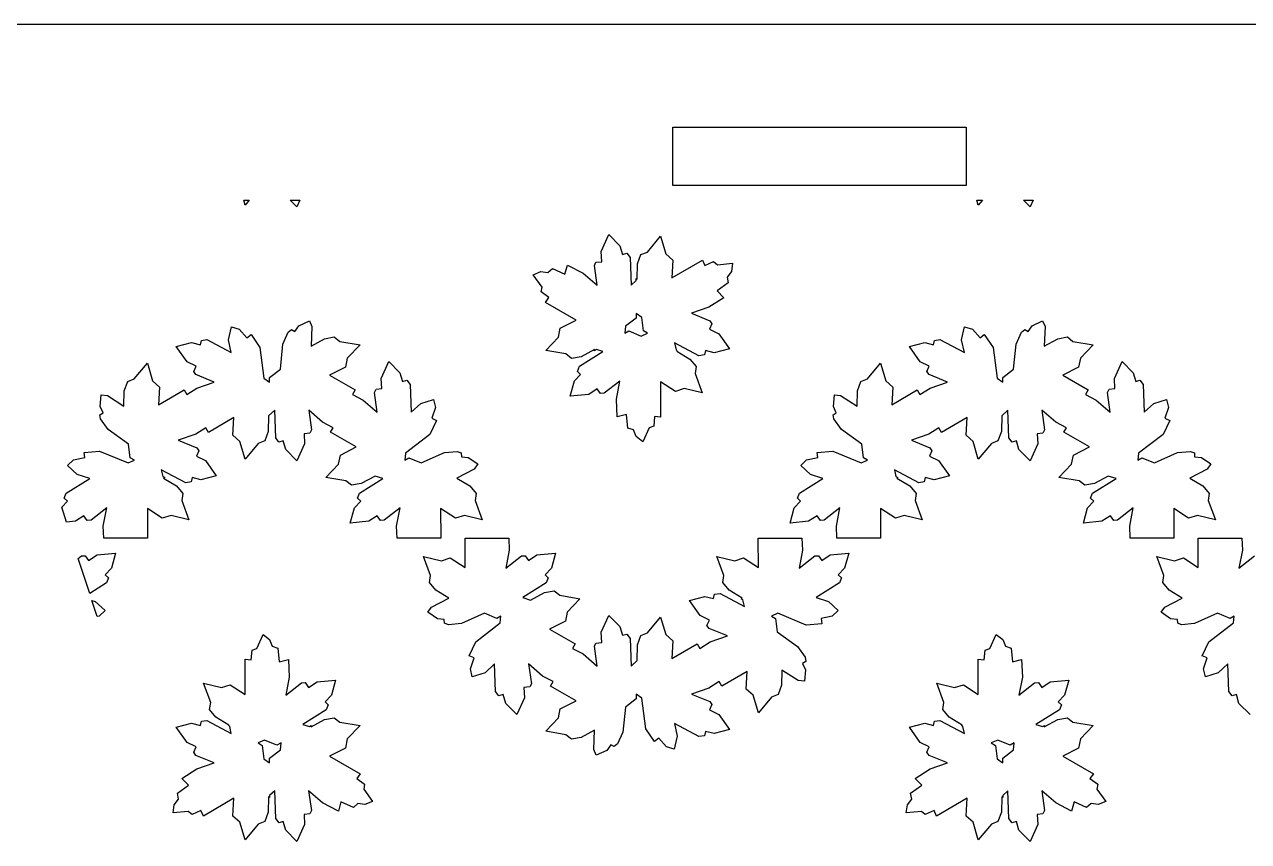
# Model space of a CAD drawing. Header units: metres. Extents: x 20 to 1108, y 20 to 485.
# Drawn here: x 509.7 to 593.2, y 428.9 to 484.7 of the extents above; entities that cross this region are included whole.
import ezdxf

# ---------------------------------------------------------------- set-up
doc = ezdxf.new("R2010")
doc.units = ezdxf.units.M

msp = doc.modelspace()

# ---------------------------------------------------------------- linework, layer by layer
for p, q in [((638.926, 484.652), (488.926, 484.652)), ((553.926, 473.652), (553.926, 477.652)), ((553.926, 477.652), (573.926, 477.652)), ((573.926, 477.652), (573.926, 473.652)), ((573.926, 473.652), (553.926, 473.652)), ((524.66, 472.652), (525.043, 472.652)), ((524.76, 472.314), (524.66, 472.652)), ((525.043, 472.652), (524.76, 472.314)), ((527.84, 472.652), (528.496, 472.652)), ((528.288, 472.197), (527.84, 472.652)), ((528.496, 472.652), (528.288, 472.197)), ((574.66, 472.652), (575.043, 472.652)), ((574.76, 472.314), (574.66, 472.652)), ((575.043, 472.652), (574.76, 472.314)), ((577.84, 472.652), (578.496, 472.652)), ((578.288, 472.197), (577.84, 472.652)), ((578.496, 472.652), (578.288, 472.197)), ((549.037, 469.156), (549.565, 470.312)), ((549.565, 470.312), (550.319, 469.544)), ((552.197, 469.123), (553.092, 470.195)), ((553.092, 470.195), (553.45, 468.992)), ((549.078, 468.463), (549.037, 469.156)), ((550.319, 469.544), (550.492, 468.949)), ((548.575, 468.2), (548.683, 468.424)), ((548.683, 468.424), (549.078, 468.463)), ((550.492, 468.949), (550.783, 469.035)), ((550.783, 469.035), (551.01, 468.743)), ((551.01, 468.743), (551.079, 466.856)), ((551.494, 467.271), (551.519, 468.312)), ((551.519, 468.312), (551.751, 468.946)), ((551.751, 468.946), (552.197, 469.123)), ((553.45, 468.992), (553.921, 468.57)), ((553.856, 467.362), (555.941, 468.573)), ((553.921, 468.57), (553.856, 467.362)), ((555.941, 468.573), (556.111, 468.197)), ((556.111, 468.197), (556.709, 468.471)), ((556.709, 468.471), (556.968, 468.251)), ((556.968, 468.251), (558.006, 468.356)), ((558.006, 468.356), (557.93, 467.797)), ((544.397, 467.577), (544.92, 467.791)), ((545.007, 466.729), (544.397, 467.577)), ((544.92, 467.791), (545.404, 467.725)), ((545.404, 467.725), (545.711, 467.994)), ((545.711, 467.994), (546.566, 467.605)), ((546.566, 467.605), (546.737, 468.235)), ((546.737, 468.235), (547.806, 467.679)), ((547.806, 467.679), (548.76, 466.854)), ((548.76, 466.854), (548.575, 468.2)), ((557.93, 467.797), (557.631, 467.41)), ((544.948, 466.399), (545.007, 466.729)), ((551.079, 466.856), (551.427, 467.174)), ((551.427, 467.174), (551.427, 467.31)), ((551.427, 467.31), (551.494, 467.271)), ((557.71, 467.01), (556.946, 466.465)), ((557.631, 467.41), (557.71, 467.01)), ((545.482, 466.015), (544.948, 466.399)), ((545.242, 465.681), (545.482, 466.015)), ((557.406, 466.001), (556.385, 465.35)), ((556.946, 466.465), (557.406, 466.001)), ((547.332, 464.479), (545.242, 465.681)), ((556.385, 465.35), (555.197, 464.941)), ((528.432, 464.091), (529.145, 464.428)), ((529.145, 464.428), (529.318, 464.038)), ((546.252, 463.931), (547.332, 464.479)), ((551.426, 464.62), (550.692, 464.059)), ((551.427, 464.939), (551.426, 464.62)), ((551.811, 464.662), (551.427, 464.939)), ((551.931, 463.747), (551.811, 464.662)), ((555.197, 464.941), (556.455, 464.429)), ((556.596, 464.221), (556.435, 463.86)), ((556.455, 464.429), (556.596, 464.221)), ((578.432, 464.091), (579.145, 464.428)), ((579.145, 464.428), (579.318, 464.038)), ((523.621, 463.125), (523.826, 464.012)), ((523.826, 464.012), (524.359, 463.852)), ((524.359, 463.852), (524.876, 463.264)), ((524.876, 463.264), (525.166, 463.487)), ((525.166, 463.487), (525.768, 462.611)), ((527.334, 462.838), (527.702, 463.649)), ((527.702, 463.649), (527.927, 463.832)), ((527.927, 463.832), (528.16, 463.71)), ((528.16, 463.71), (528.432, 464.091)), ((529.318, 464.038), (529.26, 462.71)), ((530.173, 463.208), (530.839, 463.325)), ((530.839, 463.325), (531.216, 463.025)), ((545.259, 462.401), (546.126, 463.313)), ((546.126, 463.313), (546.252, 463.931)), ((550.692, 464.059), (550.644, 463.588)), ((550.644, 463.588), (550.923, 463.746)), ((550.923, 463.746), (551.773, 463.393)), ((551.773, 463.393), (552.207, 463.588)), ((552.207, 463.588), (551.931, 463.747)), ((556.435, 463.86), (557.053, 463.551)), ((557.053, 463.551), (557.789, 462.515)), ((573.621, 463.125), (573.826, 464.012)), ((573.826, 464.012), (574.359, 463.852)), ((574.359, 463.852), (574.876, 463.264)), ((574.876, 463.264), (575.166, 463.487)), ((575.166, 463.487), (575.768, 462.611)), ((577.334, 462.838), (577.702, 463.649)), ((577.702, 463.649), (577.927, 463.832)), ((577.927, 463.832), (578.16, 463.71)), ((578.16, 463.71), (578.432, 464.091)), ((579.318, 464.038), (579.26, 462.71)), ((580.173, 463.208), (580.839, 463.325)), ((580.839, 463.325), (581.216, 463.025)), ((520.064, 462.674), (521.107, 462.944)), ((520.799, 461.638), (520.064, 462.674)), ((521.107, 462.944), (521.706, 462.797)), ((521.706, 462.797), (521.776, 463.092)), ((521.776, 463.092), (522.144, 463.146)), ((522.144, 463.146), (523.812, 462.259)), ((523.812, 462.259), (523.621, 463.125)), ((525.768, 462.611), (526.042, 460.527)), ((527.161, 461.131), (527.334, 462.838)), ((529.26, 462.71), (530.173, 463.208)), ((531.216, 463.025), (532.593, 462.789)), ((532.593, 462.789), (531.726, 461.876)), ((548.592, 462.478), (547.679, 461.982)), ((548.588, 462.384), (548.592, 462.478)), ((548.714, 462.468), (548.588, 462.384)), ((549.161, 462.327), (548.714, 462.468)), ((555.711, 462.043), (554.041, 462.931)), ((554.041, 462.931), (554.145, 462.455)), ((554.145, 462.455), (554.221, 462.378)), ((557.789, 462.515), (556.747, 462.244)), ((570.064, 462.674), (571.107, 462.944)), ((570.799, 461.638), (570.064, 462.674)), ((571.107, 462.944), (571.706, 462.797)), ((571.706, 462.797), (571.776, 463.092)), ((571.776, 463.092), (572.144, 463.146)), ((572.144, 463.146), (573.812, 462.259)), ((573.812, 462.259), (573.621, 463.125)), ((575.768, 462.611), (576.042, 460.527)), ((577.161, 461.131), (577.334, 462.838)), ((579.26, 462.71), (580.173, 463.208)), ((581.216, 463.025), (582.593, 462.789)), ((582.593, 462.789), (581.726, 461.876)), ((521.417, 461.33), (520.799, 461.638)), ((531.726, 461.876), (531.598, 461.259)), ((534.036, 460.495), (534.565, 461.649)), ((534.565, 461.649), (535.319, 460.883)), ((546.636, 462.165), (545.259, 462.401)), ((547.012, 461.864), (546.636, 462.165)), ((547.679, 461.982), (547.012, 461.864)), ((547.558, 461.326), (549.161, 462.327)), ((554.221, 462.378), (554.194, 462.363)), ((554.194, 462.363), (555.081, 461.822)), ((555.081, 461.822), (555.513, 461.304)), ((556.077, 462.098), (555.711, 462.043)), ((556.147, 462.393), (556.077, 462.098)), ((556.747, 462.244), (556.147, 462.393)), ((571.417, 461.33), (570.799, 461.638)), ((581.726, 461.876), (581.598, 461.259)), ((584.036, 460.495), (584.565, 461.649)), ((584.565, 461.649), (585.319, 460.883)), ((517.196, 460.463), (518.091, 461.535)), ((518.091, 461.535), (518.45, 460.334)), ((521.256, 460.969), (521.417, 461.33)), ((521.398, 460.76), (521.256, 460.969)), ((526.426, 460.569), (527.161, 461.131)), ((531.598, 461.259), (530.519, 460.711)), ((535.319, 460.883), (535.492, 460.289)), ((547.42, 460.98), (547.558, 461.326)), ((547.641, 460.774), (547.42, 460.98)), ((555.513, 461.304), (555.444, 460.823)), ((555.444, 460.823), (555.927, 459.515)), ((567.196, 460.463), (568.091, 461.535)), ((568.091, 461.535), (568.45, 460.334)), ((571.255, 460.969), (571.417, 461.33)), ((571.398, 460.76), (571.255, 460.969)), ((576.426, 460.569), (577.161, 461.131)), ((581.598, 461.259), (580.519, 460.711)), ((585.319, 460.883), (585.492, 460.289)), ((516.519, 459.652), (516.75, 460.286)), ((516.75, 460.286), (517.196, 460.463)), ((518.45, 460.334), (518.92, 459.911)), ((522.654, 460.25), (521.398, 460.76)), ((521.467, 459.839), (522.654, 460.25)), ((526.042, 460.527), (526.426, 460.25)), ((526.426, 460.25), (526.426, 460.569)), ((530.519, 460.711), (532.262, 459.71)), ((534.077, 459.804), (534.036, 460.495)), ((535.492, 460.289), (535.783, 460.375)), ((535.783, 460.375), (536.011, 460.083)), ((536.011, 460.083), (536.079, 458.196)), ((546.925, 459.289), (547.21, 460.324)), ((547.21, 460.324), (547.641, 460.774)), ((550.322, 460.32), (549.251, 459.486)), ((550.084, 459.085), (550.322, 460.32)), ((554.103, 459.612), (553.091, 460.272)), ((553.091, 460.272), (553.097, 457.86)), ((566.519, 459.652), (566.75, 460.286)), ((566.75, 460.286), (567.196, 460.463)), ((568.45, 460.334), (568.92, 459.911)), ((572.654, 460.25), (571.398, 460.76)), ((571.467, 459.839), (572.654, 460.25)), ((576.042, 460.527), (576.426, 460.25)), ((576.426, 460.25), (576.426, 460.569)), ((580.519, 460.711), (582.262, 459.71)), ((584.077, 459.804), (584.036, 460.495)), ((585.492, 460.289), (585.783, 460.375)), ((585.783, 460.375), (586.011, 460.083)), ((586.011, 460.083), (586.079, 458.196)), ((514.884, 458.584), (514.95, 459.37)), ((514.95, 459.37), (515.369, 459.326)), ((515.369, 459.326), (516.493, 458.611)), ((516.493, 458.611), (516.519, 459.652)), ((518.92, 459.911), (518.854, 458.702)), ((518.854, 458.702), (520.593, 459.711)), ((520.593, 459.711), (520.774, 459.398)), ((520.774, 459.398), (521.467, 459.839)), ((532.262, 459.71), (532.081, 459.396)), ((532.081, 459.396), (532.807, 459.019)), ((533.575, 459.54), (533.685, 459.765)), ((533.759, 458.194), (533.575, 459.54)), ((533.685, 459.765), (534.077, 459.804)), ((548.189, 459.409), (546.925, 459.289)), ((548.767, 459.79), (548.189, 459.409)), ((548.998, 459.469), (548.767, 459.79)), ((549.251, 459.486), (548.998, 459.469)), ((554.709, 459.808), (554.103, 459.612)), ((555.927, 459.515), (554.709, 459.808)), ((564.884, 458.584), (564.95, 459.37)), ((564.95, 459.37), (565.369, 459.326)), ((565.369, 459.326), (566.493, 458.611)), ((566.493, 458.611), (566.519, 459.652)), ((568.92, 459.911), (568.854, 458.702)), ((568.854, 458.702), (570.593, 459.711)), ((570.593, 459.711), (570.774, 459.398)), ((570.774, 459.398), (571.467, 459.839)), ((582.262, 459.71), (582.081, 459.396)), ((582.081, 459.396), (582.807, 459.019)), ((583.575, 459.54), (583.685, 459.765)), ((583.759, 458.194), (583.575, 459.54)), ((583.685, 459.765), (584.077, 459.804)), ((515.077, 458.158), (514.884, 458.584)), ((526.774, 458.333), (526.362, 457.955)), ((526.842, 456.445), (526.774, 458.333)), ((530.044, 457.513), (529.094, 458.336)), ((529.094, 458.336), (529.279, 456.99)), ((532.807, 459.019), (533.759, 458.194)), ((536.079, 458.196), (536.735, 458.796)), ((536.735, 458.796), (537.602, 459.062)), ((537.732, 458.52), (537.481, 457.777)), ((537.602, 459.062), (537.732, 458.52)), ((550.137, 457.879), (550.084, 459.085)), ((565.077, 458.158), (564.884, 458.584)), ((576.774, 458.333), (576.362, 457.955)), ((576.842, 456.445), (576.774, 458.333)), ((580.044, 457.513), (579.094, 458.336)), ((579.094, 458.336), (579.279, 456.99)), ((582.807, 459.019), (583.759, 458.194)), ((586.079, 458.196), (586.735, 458.796)), ((586.735, 458.796), (587.602, 459.062)), ((587.732, 458.52), (587.481, 457.777)), ((587.602, 459.062), (587.732, 458.52)), ((514.855, 458.017), (515.077, 458.158)), ((514.899, 457.736), (514.855, 458.017)), ((515.42, 457.005), (514.899, 457.736)), ((523.997, 457.827), (522.258, 456.819)), ((523.931, 456.617), (523.997, 457.827)), ((526.362, 457.955), (526.335, 456.878)), ((530.771, 457.133), (530.044, 457.513)), ((537.821, 457.637), (537.365, 456.68)), ((537.481, 457.777), (537.821, 457.637)), ((550.769, 458.045), (550.137, 457.879)), ((550.856, 457.11), (550.769, 458.045)), ((552.687, 457.903), (552.621, 457.247)), ((553.097, 457.86), (552.687, 457.903)), ((564.855, 458.017), (565.077, 458.158)), ((564.899, 457.736), (564.855, 458.017)), ((565.42, 457.005), (564.899, 457.736)), ((573.997, 457.827), (572.258, 456.819)), ((573.931, 456.617), (573.997, 457.827)), ((576.362, 457.955), (576.335, 456.878)), ((580.771, 457.133), (580.044, 457.513)), ((587.821, 457.637), (587.365, 456.68)), ((587.481, 457.777), (587.821, 457.637)), ((516.809, 456.002), (515.42, 457.005)), ((521.387, 456.69), (520.196, 456.28)), ((522.078, 457.133), (521.387, 456.69)), ((522.258, 456.819), (522.078, 457.133)), ((524.402, 456.194), (523.931, 456.617)), ((526.335, 456.878), (526.102, 456.243)), ((529.169, 456.765), (528.775, 456.726)), ((528.775, 456.726), (528.817, 456.034)), ((529.279, 456.99), (529.169, 456.765)), ((530.591, 456.82), (530.771, 457.133)), ((532.334, 455.819), (530.591, 456.82)), ((537.365, 456.68), (535.692, 455.397)), ((551.245, 456.979), (550.856, 457.11)), ((551.429, 456.527), (551.245, 456.979)), ((552.303, 457.134), (551.875, 456.181)), ((552.621, 457.247), (552.303, 457.134)), ((566.809, 456.002), (565.42, 457.005)), ((571.387, 456.69), (570.196, 456.28)), ((572.078, 457.133), (571.387, 456.69)), ((572.258, 456.819), (572.078, 457.133)), ((574.402, 456.194), (573.931, 456.617)), ((576.335, 456.878), (576.102, 456.243)), ((579.169, 456.765), (578.775, 456.726)), ((578.775, 456.726), (578.817, 456.034)), ((579.279, 456.99), (579.169, 456.765)), ((580.591, 456.82), (580.771, 457.133)), ((582.334, 455.819), (580.591, 456.82)), ((587.365, 456.68), (585.692, 455.397)), ((516.93, 455.087), (516.809, 456.002)), ((520.196, 456.28), (521.455, 455.769)), ((524.76, 454.993), (524.402, 456.194)), ((525.656, 456.067), (524.76, 454.993)), ((526.102, 456.243), (525.656, 456.067)), ((527.069, 456.153), (526.842, 456.445)), ((527.361, 456.239), (527.069, 456.153)), ((527.534, 455.646), (527.361, 456.239)), ((528.817, 456.034), (528.288, 454.88)), ((531.254, 455.271), (532.334, 455.819)), ((551.875, 456.181), (551.429, 456.527)), ((566.93, 455.087), (566.809, 456.002)), ((570.196, 456.28), (571.455, 455.769)), ((574.76, 454.993), (574.402, 456.194)), ((575.656, 456.067), (574.76, 454.993)), ((576.102, 456.243), (575.656, 456.067)), ((577.069, 456.153), (576.842, 456.445)), ((577.361, 456.239), (577.069, 456.153)), ((577.534, 455.646), (577.361, 456.239)), ((578.817, 456.034), (578.288, 454.88)), ((581.254, 455.271), (582.334, 455.819)), ((513.054, 454.936), (513.821, 455.091)), ((513.773, 455.454), (514.835, 455.537)), ((513.821, 455.091), (513.773, 455.454)), ((514.835, 455.537), (516.772, 454.734)), ((517.206, 454.927), (516.93, 455.087)), ((521.596, 455.561), (521.434, 455.199)), ((521.434, 455.199), (522.052, 454.892)), ((521.455, 455.769), (521.596, 455.561)), ((528.288, 454.88), (527.534, 455.646)), ((531.126, 454.653), (531.254, 455.271)), ((535.692, 455.397), (535.645, 454.925)), ((535.645, 454.925), (535.922, 455.086)), ((535.922, 455.086), (536.773, 454.734)), ((536.773, 454.734), (538.348, 455.436)), ((538.348, 455.436), (539.226, 455.52)), ((539.226, 455.52), (539.497, 455.417)), ((539.497, 455.417), (539.509, 455.155)), ((539.509, 455.155), (539.977, 455.11)), ((539.977, 455.11), (540.624, 454.659)), ((563.054, 454.936), (563.821, 455.091)), ((563.773, 455.454), (564.834, 455.537)), ((563.821, 455.091), (563.773, 455.454)), ((564.834, 455.537), (566.772, 454.734)), ((567.206, 454.927), (566.93, 455.087)), ((571.596, 455.561), (571.434, 455.199)), ((571.434, 455.199), (572.052, 454.892)), ((571.455, 455.769), (571.596, 455.561)), ((578.288, 454.88), (577.534, 455.646)), ((581.126, 454.653), (581.254, 455.271)), ((585.692, 455.397), (585.645, 454.925)), ((585.645, 454.925), (585.922, 455.086)), ((585.922, 455.086), (586.773, 454.734)), ((586.773, 454.734), (588.348, 455.436)), ((588.348, 455.436), (589.226, 455.52)), ((589.226, 455.52), (589.497, 455.417)), ((589.497, 455.417), (589.509, 455.155)), ((589.509, 455.155), (589.977, 455.11)), ((589.977, 455.11), (590.624, 454.659)), ((512.648, 454.555), (513.054, 454.936)), ((513.312, 453.935), (512.648, 454.555)), ((516.772, 454.734), (517.206, 454.927)), ((520.709, 453.383), (519.041, 454.271)), ((519.041, 454.271), (519.141, 453.813)), ((522.052, 454.892), (522.788, 453.855)), ((530.259, 453.741), (531.126, 454.653)), ((540.373, 454.317), (539.193, 453.702)), ((540.624, 454.659), (540.373, 454.317)), ((562.648, 454.555), (563.054, 454.936)), ((563.312, 453.935), (562.648, 454.555)), ((566.772, 454.734), (567.206, 454.927)), ((570.709, 453.383), (569.041, 454.271)), ((569.041, 454.271), (569.141, 453.813)), ((572.052, 454.892), (572.788, 453.855)), ((580.259, 453.741), (581.126, 454.653)), ((590.373, 454.317), (589.193, 453.702)), ((590.624, 454.659), (590.373, 454.317)), ((512.558, 452.666), (514.16, 453.666)), ((514.16, 453.666), (513.312, 453.935)), ((519.141, 453.813), (519.273, 453.746)), ((519.273, 453.746), (519.192, 453.703)), ((519.192, 453.703), (520.081, 453.162)), ((521.076, 453.437), (520.709, 453.383)), ((521.146, 453.733), (521.076, 453.437)), ((521.745, 453.584), (521.146, 453.733)), ((522.788, 453.855), (521.745, 453.584)), ((531.637, 453.505), (530.259, 453.741)), ((532.014, 453.204), (531.637, 453.505)), ((532.68, 453.321), (532.014, 453.204)), ((532.558, 452.666), (534.161, 453.666)), ((533.624, 453.836), (532.68, 453.321)), ((534.161, 453.666), (533.624, 453.836)), ((539.193, 453.702), (540.081, 453.162)), ((562.558, 452.666), (564.16, 453.666)), ((564.16, 453.666), (563.312, 453.935)), ((569.141, 453.813), (569.273, 453.746)), ((569.273, 453.746), (569.192, 453.703)), ((569.192, 453.703), (570.081, 453.162)), ((571.076, 453.437), (570.709, 453.383)), ((571.146, 453.733), (571.076, 453.437)), ((571.745, 453.584), (571.146, 453.733)), ((572.788, 453.855), (571.745, 453.584)), ((581.637, 453.505), (580.259, 453.741)), ((582.014, 453.204), (581.637, 453.505)), ((582.68, 453.321), (582.014, 453.204)), ((582.558, 452.666), (584.161, 453.666)), ((583.624, 453.836), (582.68, 453.321)), ((584.161, 453.666), (583.624, 453.836)), ((589.193, 453.702), (590.081, 453.162)), ((512.421, 452.319), (512.558, 452.666)), ((520.081, 453.162), (520.513, 452.644)), ((520.513, 452.644), (520.443, 452.163)), ((532.42, 452.319), (532.558, 452.666)), ((540.081, 453.162), (540.513, 452.644)), ((540.513, 452.644), (540.444, 452.163)), ((562.421, 452.319), (562.558, 452.666)), ((570.081, 453.162), (570.513, 452.644)), ((570.513, 452.644), (570.443, 452.163)), ((582.42, 452.319), (582.558, 452.666)), ((590.081, 453.162), (590.513, 452.644)), ((590.513, 452.644), (590.444, 452.163)), ((512.25, 451.704), (512.641, 452.113)), ((512.579, 450.691), (512.25, 451.704)), ((512.641, 452.113), (512.421, 452.319)), ((515.321, 451.66), (514.25, 450.826)), ((515.083, 450.425), (515.321, 451.66)), ((519.104, 450.952), (518.09, 451.611)), ((518.09, 451.611), (518.095, 449.603)), ((520.443, 452.163), (520.927, 450.855)), ((531.924, 450.629), (532.21, 451.664)), ((532.21, 451.664), (532.641, 452.113)), ((532.641, 452.113), (532.42, 452.319)), ((535.322, 451.66), (534.251, 450.826)), ((535.084, 450.425), (535.322, 451.66)), ((539.104, 450.952), (538.091, 451.611)), ((538.091, 451.611), (538.096, 449.603)), ((540.444, 452.163), (540.927, 450.855)), ((561.925, 450.629), (562.21, 451.664)), ((562.21, 451.664), (562.641, 452.113)), ((562.641, 452.113), (562.421, 452.319)), ((565.321, 451.66), (564.25, 450.826)), ((565.083, 450.425), (565.321, 451.66)), ((569.104, 450.952), (568.09, 451.611)), ((568.09, 451.611), (568.095, 449.603)), ((570.443, 452.163), (570.927, 450.855)), ((581.924, 450.629), (582.21, 451.664)), ((582.21, 451.664), (582.641, 452.113)), ((582.641, 452.113), (582.42, 452.319)), ((585.322, 451.66), (584.251, 450.826)), ((585.084, 450.425), (585.322, 451.66)), ((589.104, 450.952), (588.091, 451.611)), ((588.091, 451.611), (588.096, 449.603)), ((590.444, 452.163), (590.927, 450.855)), ((513.767, 451.13), (513.189, 450.748)), ((513.998, 450.808), (513.767, 451.13)), ((514.25, 450.826), (513.998, 450.808)), ((519.709, 451.148), (519.104, 450.952)), ((520.927, 450.855), (519.709, 451.148)), ((533.767, 451.13), (533.19, 450.748)), ((533.999, 450.808), (533.767, 451.13)), ((534.251, 450.826), (533.999, 450.808)), ((539.709, 451.148), (539.104, 450.952)), ((540.927, 450.855), (539.709, 451.148)), ((563.768, 451.13), (563.189, 450.748)), ((563.998, 450.808), (563.768, 451.13)), ((564.25, 450.826), (563.998, 450.808)), ((569.709, 451.148), (569.104, 450.952)), ((570.927, 450.855), (569.709, 451.148)), ((583.767, 451.13), (583.19, 450.748)), ((583.999, 450.808), (583.767, 451.13)), ((584.251, 450.826), (583.999, 450.808)), ((589.709, 451.148), (589.104, 450.952)), ((590.927, 450.855), (589.709, 451.148)), ((513.189, 450.748), (512.579, 450.691)), ((515.12, 449.603), (515.083, 450.425)), ((533.19, 450.748), (531.924, 450.629)), ((535.12, 449.603), (535.084, 450.425)), ((563.189, 450.748), (561.925, 450.629)), ((565.12, 449.603), (565.083, 450.425)), ((583.19, 450.748), (581.924, 450.629)), ((585.12, 449.603), (585.084, 450.425)), ((518.095, 449.603), (515.12, 449.603)), ((538.096, 449.603), (535.12, 449.603)), ((539.761, 447.597), (539.756, 449.605)), ((539.756, 449.605), (542.733, 449.605)), ((542.733, 449.605), (542.769, 448.783)), ((559.762, 447.597), (559.757, 449.605)), ((559.757, 449.605), (562.733, 449.605)), ((562.733, 449.605), (562.77, 448.783)), ((568.095, 449.603), (565.12, 449.603)), ((588.096, 449.603), (585.12, 449.603)), ((589.761, 447.597), (589.756, 449.605)), ((589.756, 449.605), (592.733, 449.605)), ((592.733, 449.605), (592.769, 448.783)), ((513.384, 448.211), (513.603, 448.382)), ((513.603, 448.382), (513.855, 448.4)), ((513.855, 448.4), (514.085, 448.078)), ((514.085, 448.078), (514.664, 448.459)), ((514.664, 448.459), (515.927, 448.578)), ((515.927, 448.578), (515.642, 447.544)), ((537.409, 447.044), (536.925, 448.353)), ((536.925, 448.353), (538.143, 448.061)), ((542.769, 448.783), (542.531, 447.547)), ((542.531, 447.547), (543.602, 448.382)), ((543.602, 448.382), (543.854, 448.4)), ((543.854, 448.4), (544.085, 448.077)), ((544.085, 448.077), (544.663, 448.459)), ((544.663, 448.459), (545.928, 448.578)), ((545.928, 448.578), (545.642, 447.544)), ((557.41, 447.044), (556.925, 448.353)), ((556.925, 448.353), (558.144, 448.061)), ((562.77, 448.783), (562.532, 447.548)), ((562.532, 447.548), (563.603, 448.382)), ((563.603, 448.382), (563.855, 448.4)), ((563.855, 448.4), (564.084, 448.078)), ((564.084, 448.078), (564.664, 448.459)), ((564.664, 448.459), (565.927, 448.578)), ((565.927, 448.578), (565.642, 447.544)), ((587.409, 447.044), (586.925, 448.353)), ((586.925, 448.353), (588.143, 448.061)), ((592.769, 448.783), (592.531, 447.547)), ((592.531, 447.547), (593.602, 448.382)), ((514.158, 445.831), (513.384, 448.211)), ((515.642, 447.544), (515.211, 447.095)), ((538.143, 448.061), (538.749, 448.256)), ((538.749, 448.256), (539.761, 447.597)), ((545.642, 447.544), (545.211, 447.095)), ((558.144, 448.061), (558.749, 448.256)), ((558.749, 448.256), (559.762, 447.597)), ((565.642, 447.544), (565.211, 447.095)), ((588.143, 448.061), (588.749, 448.256)), ((588.749, 448.256), (589.761, 447.597)), ((515.211, 447.095), (515.431, 446.888)), ((515.431, 446.888), (515.294, 446.541)), ((537.339, 446.565), (537.409, 447.044)), ((545.211, 447.095), (545.432, 446.888)), ((545.432, 446.888), (545.294, 446.541)), ((557.339, 446.565), (557.41, 447.044)), ((565.211, 447.095), (565.431, 446.888)), ((565.431, 446.888), (565.294, 446.541)), ((587.339, 446.565), (587.409, 447.044)), ((515.294, 446.541), (514.158, 445.831)), ((537.772, 446.045), (537.339, 446.565)), ((538.66, 445.505), (537.772, 446.045)), ((545.294, 446.541), (543.692, 445.542)), ((544.229, 445.372), (545.172, 445.886)), ((545.172, 445.886), (545.838, 446.003)), ((545.838, 446.003), (546.215, 445.703)), ((556.707, 445.476), (556.777, 445.771)), ((556.777, 445.771), (557.144, 445.824)), ((557.144, 445.824), (558.812, 444.937)), ((557.772, 446.045), (557.339, 446.565)), ((558.661, 445.505), (557.772, 446.045)), ((565.294, 446.541), (563.693, 445.541)), ((587.772, 446.045), (587.339, 446.565)), ((588.66, 445.505), (587.772, 446.045)), ((514.316, 445.344), (514.541, 445.273)), ((514.672, 444.246), (514.316, 445.344)), ((514.541, 445.273), (515.205, 444.652)), ((537.48, 444.891), (538.66, 445.505)), ((543.692, 445.542), (544.229, 445.372)), ((546.215, 445.703), (547.593, 445.466)), ((547.593, 445.466), (546.727, 444.554)), ((555.065, 445.353), (556.108, 445.623)), ((555.8, 444.316), (555.065, 445.353)), ((556.108, 445.623), (556.707, 445.476)), ((558.58, 445.462), (558.661, 445.505)), ((558.711, 445.396), (558.58, 445.462)), ((558.812, 444.937), (558.711, 445.396)), ((563.693, 445.541), (564.541, 445.273)), ((564.541, 445.273), (565.205, 444.652)), ((587.48, 444.891), (588.66, 445.505)), ((514.798, 444.272), (514.672, 444.246)), ((515.205, 444.652), (514.798, 444.272)), ((537.229, 444.548), (537.48, 444.891)), ((537.876, 444.098), (537.229, 444.548)), ((538.343, 444.052), (537.876, 444.098)), ((541.08, 444.475), (539.504, 443.772)), ((541.93, 444.121), (541.08, 444.475)), ((542.208, 444.282), (541.93, 444.121)), ((542.161, 443.811), (542.208, 444.282)), ((546.727, 444.554), (546.598, 443.937)), ((549.036, 443.174), (549.565, 444.327)), ((549.565, 444.327), (550.319, 443.562)), ((552.197, 443.141), (553.092, 444.214)), ((553.092, 444.214), (553.451, 443.013)), ((556.418, 444.008), (555.8, 444.316)), ((561.081, 444.475), (560.647, 444.28)), ((560.647, 444.28), (560.922, 444.12)), ((560.922, 444.12), (561.043, 443.206)), ((563.018, 443.67), (561.081, 444.475)), ((564.798, 444.272), (564.032, 444.116)), ((564.032, 444.116), (564.08, 443.754)), ((565.205, 444.652), (564.798, 444.272)), ((587.229, 444.548), (587.48, 444.891)), ((587.876, 444.098), (587.229, 444.548)), ((588.343, 444.052), (587.876, 444.098)), ((591.08, 444.475), (589.504, 443.772)), ((591.93, 444.121), (591.08, 444.475)), ((592.208, 444.282), (591.93, 444.121)), ((592.161, 443.811), (592.208, 444.282)), ((538.356, 443.79), (538.343, 444.052)), ((538.626, 443.688), (538.356, 443.79)), ((539.504, 443.772), (538.626, 443.688)), ((540.488, 442.527), (542.161, 443.811)), ((546.598, 443.937), (545.519, 443.388)), ((545.519, 443.388), (547.261, 442.387)), ((550.319, 443.562), (550.492, 442.968)), ((556.256, 443.647), (556.418, 444.008)), ((556.398, 443.439), (556.256, 443.647)), ((557.657, 442.927), (556.398, 443.439)), ((564.08, 443.754), (563.018, 443.67)), ((588.356, 443.79), (588.343, 444.052)), ((588.626, 443.688), (588.356, 443.79)), ((589.504, 443.772), (588.626, 443.688)), ((590.488, 442.527), (592.161, 443.811)), ((525.549, 442.073), (525.978, 443.027)), ((525.978, 443.027), (526.423, 442.681)), ((526.423, 442.681), (526.608, 442.23)), ((540.032, 441.57), (540.488, 442.527)), ((548.574, 442.217), (548.683, 442.443)), ((548.683, 442.443), (549.078, 442.482)), ((549.078, 442.482), (549.036, 443.174)), ((550.492, 442.968), (550.784, 443.054)), ((550.784, 443.054), (551.01, 442.762)), ((551.01, 442.762), (551.079, 440.874)), ((551.517, 442.33), (551.751, 442.965)), ((551.751, 442.965), (552.197, 443.141)), ((553.451, 443.013), (553.921, 442.59)), ((553.921, 442.59), (553.856, 441.38)), ((555.775, 442.075), (556.465, 442.518)), ((556.465, 442.518), (557.657, 442.927)), ((561.043, 443.206), (562.432, 442.202)), ((575.549, 442.073), (575.978, 443.027)), ((575.978, 443.027), (576.423, 442.681)), ((576.423, 442.681), (576.608, 442.23)), ((590.032, 441.57), (590.488, 442.527)), ((525.166, 441.305), (525.232, 441.961)), ((525.232, 441.961), (525.549, 442.073)), ((526.608, 442.23), (526.997, 442.098)), ((526.997, 442.098), (527.084, 441.162)), ((547.261, 442.387), (547.082, 442.074)), ((547.082, 442.074), (547.808, 441.694)), ((547.808, 441.694), (548.758, 440.871)), ((548.758, 440.871), (548.574, 442.217)), ((551.491, 441.252), (551.517, 442.33)), ((553.856, 441.38), (555.594, 442.389)), ((555.594, 442.389), (555.775, 442.075)), ((562.432, 442.202), (562.954, 441.472)), ((575.166, 441.305), (575.232, 441.961)), ((575.232, 441.961), (575.549, 442.073)), ((576.608, 442.23), (576.997, 442.098)), ((576.997, 442.098), (577.084, 441.162)), ((524.761, 438.937), (524.755, 441.348)), ((524.755, 441.348), (525.166, 441.305)), ((527.084, 441.162), (527.715, 441.329)), ((527.715, 441.329), (527.769, 440.123)), ((540.372, 441.431), (540.032, 441.57)), ((540.121, 440.689), (540.372, 441.431)), ((541.774, 441.012), (541.118, 440.411)), ((541.841, 439.125), (541.774, 441.012)), ((545.045, 440.19), (544.093, 441.014)), ((544.093, 441.014), (544.278, 439.667)), ((551.079, 440.874), (551.491, 441.252)), ((562.998, 441.191), (562.776, 441.049)), ((562.776, 441.049), (562.968, 440.623)), ((562.954, 441.472), (562.998, 441.191)), ((574.761, 438.937), (574.755, 441.348)), ((574.755, 441.348), (575.166, 441.305)), ((577.084, 441.162), (577.715, 441.329)), ((577.715, 441.329), (577.769, 440.123)), ((590.372, 441.431), (590.032, 441.57)), ((590.121, 440.689), (590.372, 441.431)), ((591.774, 441.012), (591.118, 440.411)), ((591.841, 439.125), (591.774, 441.012)), ((527.769, 440.123), (527.531, 438.888)), ((529.664, 439.799), (530.927, 439.918)), ((530.927, 439.918), (530.642, 438.884)), ((540.251, 440.146), (540.121, 440.689)), ((541.118, 440.411), (540.251, 440.146)), ((545.772, 439.813), (545.045, 440.19)), ((558.999, 440.505), (557.259, 439.496)), ((558.932, 439.296), (558.999, 440.505)), ((561.36, 440.596), (561.334, 439.556)), ((562.484, 439.882), (561.36, 440.596)), ((562.968, 440.623), (562.903, 439.837)), ((577.769, 440.123), (577.531, 438.888)), ((579.664, 439.799), (580.927, 439.918)), ((580.927, 439.918), (580.642, 438.884)), ((590.251, 440.146), (590.121, 440.689)), ((591.118, 440.411), (590.251, 440.146)), ((522.409, 438.384), (521.925, 439.694)), ((521.925, 439.694), (523.144, 439.4)), ((523.144, 439.4), (523.75, 439.596)), ((523.75, 439.596), (524.761, 438.937)), ((527.531, 438.888), (528.602, 439.722)), ((528.602, 439.722), (528.855, 439.739)), ((528.855, 439.739), (529.085, 439.417)), ((529.085, 439.417), (529.664, 439.799)), ((542.07, 438.832), (541.841, 439.125)), ((544.167, 439.443), (543.776, 439.404)), ((543.776, 439.404), (543.817, 438.712)), ((544.278, 439.667), (544.167, 439.443)), ((545.59, 439.498), (545.772, 439.813)), ((547.334, 438.497), (545.59, 439.498)), ((556.385, 439.368), (555.199, 438.958)), ((557.079, 439.81), (556.385, 439.368)), ((557.259, 439.496), (557.079, 439.81)), ((559.403, 438.874), (558.932, 439.296)), ((561.334, 439.556), (561.103, 438.921)), ((562.903, 439.837), (562.484, 439.882)), ((572.409, 438.384), (571.925, 439.694)), ((571.925, 439.694), (573.144, 439.4)), ((573.144, 439.4), (573.75, 439.596)), ((573.75, 439.596), (574.761, 438.937)), ((577.531, 438.888), (578.602, 439.722)), ((578.602, 439.722), (578.855, 439.739)), ((578.855, 439.739), (579.085, 439.417)), ((579.085, 439.417), (579.664, 439.799)), ((592.07, 438.832), (591.841, 439.125)), ((522.339, 437.904), (522.409, 438.384)), ((530.642, 438.884), (530.211, 438.435)), ((530.211, 438.435), (530.432, 438.228)), ((542.361, 438.919), (542.07, 438.832)), ((542.534, 438.324), (542.361, 438.919)), ((543.288, 437.56), (542.534, 438.324)), ((543.817, 438.712), (543.288, 437.56)), ((546.254, 437.949), (547.334, 438.497)), ((551.426, 438.638), (550.692, 438.076)), ((551.811, 438.68), (551.426, 438.958)), ((551.426, 438.958), (551.426, 438.638)), ((552.084, 436.597), (551.811, 438.68)), ((555.199, 438.958), (556.455, 438.447)), ((556.455, 438.447), (556.597, 438.239)), ((559.761, 437.672), (559.403, 438.874)), ((560.657, 438.745), (559.761, 437.672)), ((561.103, 438.921), (560.657, 438.745)), ((572.339, 437.904), (572.409, 438.384)), ((580.642, 438.884), (580.211, 438.435)), ((580.211, 438.435), (580.432, 438.228)), ((592.361, 438.919), (592.07, 438.832)), ((592.534, 438.324), (592.361, 438.919)), ((593.288, 437.56), (592.534, 438.324)), ((522.772, 437.385), (522.339, 437.904)), ((530.294, 437.881), (528.692, 436.88)), ((530.432, 438.228), (530.294, 437.881)), ((546.126, 437.332), (546.254, 437.949)), ((550.692, 438.076), (550.519, 436.369)), ((556.597, 438.239), (556.435, 437.877)), ((556.435, 437.877), (557.053, 437.57)), ((557.053, 437.57), (557.789, 436.534)), ((572.772, 437.385), (572.339, 437.904)), ((580.294, 437.881), (578.692, 436.88)), ((580.432, 438.228), (580.294, 437.881)), ((520.064, 436.693), (521.106, 436.963)), ((520.799, 435.656), (520.064, 436.693)), ((521.106, 436.963), (521.706, 436.815)), ((521.706, 436.815), (521.776, 437.11)), ((521.776, 437.11), (522.141, 437.164)), ((522.141, 437.164), (523.812, 436.277)), ((523.659, 436.845), (522.772, 437.385)), ((523.631, 436.83), (523.659, 436.845)), ((523.708, 436.753), (523.631, 436.83)), ((523.812, 436.277), (523.708, 436.753)), ((528.692, 436.88), (529.138, 436.739)), ((529.138, 436.739), (529.264, 436.823)), ((529.26, 436.73), (530.173, 437.226)), ((529.264, 436.823), (529.26, 436.73)), ((530.173, 437.226), (530.84, 437.343)), ((530.84, 437.343), (531.216, 437.042)), ((531.216, 437.042), (532.593, 436.807)), ((532.593, 436.807), (531.726, 435.895)), ((545.259, 436.419), (546.126, 437.332)), ((552.687, 435.72), (552.084, 436.597)), ((555.709, 436.063), (554.041, 436.949)), ((554.041, 436.949), (554.232, 436.082)), ((570.064, 436.693), (571.106, 436.963)), ((570.799, 435.656), (570.064, 436.693)), ((571.106, 436.963), (571.706, 436.815)), ((571.706, 436.815), (571.776, 437.11)), ((571.776, 437.11), (572.141, 437.164)), ((572.141, 437.164), (573.812, 436.277)), ((573.659, 436.845), (572.772, 437.385)), ((573.631, 436.83), (573.659, 436.845)), ((573.708, 436.753), (573.631, 436.83)), ((573.812, 436.277), (573.708, 436.753)), ((578.692, 436.88), (579.138, 436.739)), ((579.138, 436.739), (579.264, 436.823)), ((579.26, 436.73), (580.173, 437.226)), ((579.264, 436.823), (579.26, 436.73)), ((580.173, 437.226), (580.84, 437.343)), ((580.84, 437.343), (581.216, 437.042)), ((581.216, 437.042), (582.593, 436.807)), ((582.593, 436.807), (581.726, 435.895)), ((526.08, 435.815), (525.646, 435.62)), ((526.929, 435.461), (526.08, 435.815)), ((531.726, 435.895), (531.6, 435.277)), ((546.636, 436.183), (545.259, 436.419)), ((547.013, 435.882), (546.636, 436.183)), ((547.679, 436), (547.013, 435.882)), ((548.592, 436.497), (547.679, 436)), ((548.535, 435.169), (548.592, 436.497)), ((550.519, 436.369), (550.151, 435.559)), ((552.977, 435.944), (552.687, 435.72)), ((553.494, 435.356), (552.977, 435.944)), ((554.232, 436.082), (554.027, 435.195)), ((556.077, 436.115), (555.709, 436.063)), ((556.147, 436.411), (556.077, 436.115)), ((556.746, 436.263), (556.147, 436.411)), ((557.789, 436.534), (556.746, 436.263)), ((576.08, 435.815), (575.646, 435.62)), ((576.929, 435.461), (576.08, 435.815)), ((581.726, 435.895), (581.6, 435.277)), ((521.417, 435.348), (520.799, 435.656)), ((521.256, 434.986), (521.417, 435.348)), ((521.398, 434.778), (521.256, 434.986)), ((525.646, 435.62), (525.921, 435.46)), ((525.921, 435.46), (526.042, 434.546)), ((526.426, 434.588), (527.161, 435.15)), ((527.209, 435.62), (526.929, 435.461)), ((527.161, 435.15), (527.209, 435.62)), ((531.6, 435.277), (530.521, 434.729)), ((548.708, 434.779), (548.535, 435.169)), ((549.42, 435.117), (548.708, 434.779)), ((549.693, 435.497), (549.42, 435.117)), ((549.925, 435.376), (549.693, 435.497)), ((550.151, 435.559), (549.925, 435.376)), ((554.027, 435.195), (553.494, 435.356)), ((571.417, 435.348), (570.799, 435.656)), ((571.256, 434.986), (571.417, 435.348)), ((571.398, 434.778), (571.256, 434.986)), ((575.646, 435.62), (575.921, 435.46)), ((575.921, 435.46), (576.042, 434.546)), ((576.426, 434.588), (577.161, 435.15)), ((577.209, 435.62), (576.929, 435.461)), ((577.161, 435.15), (577.209, 435.62)), ((581.6, 435.277), (580.521, 434.729)), ((522.656, 434.267), (521.398, 434.778)), ((521.467, 433.858), (522.656, 434.267)), ((526.042, 434.546), (526.425, 434.269)), ((526.425, 434.269), (526.426, 434.588)), ((530.521, 434.729), (532.611, 433.527)), ((572.656, 434.267), (571.398, 434.778)), ((571.467, 433.858), (572.656, 434.267)), ((576.042, 434.546), (576.425, 434.269)), ((576.425, 434.269), (576.426, 434.588)), ((580.521, 434.729), (582.611, 433.527)), ((520.447, 433.207), (521.467, 433.858)), ((532.611, 433.527), (532.371, 433.193)), ((570.447, 433.207), (571.467, 433.858)), ((582.611, 433.527), (582.371, 433.193)), ((520.142, 432.198), (520.907, 432.743)), ((520.907, 432.743), (520.447, 433.207)), ((532.371, 433.193), (532.905, 432.809)), ((532.905, 432.809), (532.845, 432.479)), ((532.845, 432.479), (533.456, 431.63)), ((570.142, 432.198), (570.907, 432.743)), ((570.907, 432.743), (570.447, 433.207)), ((582.371, 433.193), (582.905, 432.809)), ((582.905, 432.809), (582.845, 432.479)), ((582.845, 432.479), (583.456, 431.63)), ((519.922, 431.41), (520.221, 431.798)), ((520.221, 431.798), (520.142, 432.198)), ((523.997, 431.845), (521.912, 430.634)), ((523.931, 430.637), (523.997, 431.845)), ((526.359, 431.938), (526.334, 430.896)), ((526.425, 431.899), (526.359, 431.938)), ((526.774, 432.352), (526.425, 432.033)), ((526.425, 432.033), (526.425, 431.899)), ((526.842, 430.464), (526.774, 432.352)), ((530.046, 431.529), (529.092, 432.354)), ((529.092, 432.354), (529.278, 431.007)), ((531.287, 431.603), (531.116, 430.973)), ((532.141, 431.213), (531.287, 431.603)), ((533.456, 431.63), (532.932, 431.416)), ((569.922, 431.41), (570.221, 431.798)), ((570.221, 431.798), (570.142, 432.198)), ((573.997, 431.845), (571.912, 430.634)), ((573.931, 430.637), (573.997, 431.845)), ((576.359, 431.938), (576.334, 430.896)), ((576.425, 431.899), (576.359, 431.938)), ((576.774, 432.352), (576.425, 432.033)), ((576.425, 432.033), (576.425, 431.899)), ((576.842, 430.464), (576.774, 432.352)), ((580.046, 431.529), (579.092, 432.354)), ((579.092, 432.354), (579.278, 431.007)), ((581.287, 431.603), (581.116, 430.973)), ((582.141, 431.213), (581.287, 431.603)), ((583.456, 431.63), (582.932, 431.416)), ((519.846, 430.852), (519.922, 431.41)), ((520.884, 430.956), (519.846, 430.852)), ((521.144, 430.737), (520.884, 430.956)), ((521.742, 431.01), (521.144, 430.737)), ((521.912, 430.634), (521.742, 431.01)), ((526.334, 430.896), (526.102, 430.261)), ((529.169, 430.783), (528.775, 430.744)), ((528.775, 430.744), (528.816, 430.051)), ((529.278, 431.007), (529.169, 430.783)), ((531.116, 430.973), (530.046, 431.529)), ((532.449, 431.483), (532.141, 431.213)), ((532.932, 431.416), (532.449, 431.483)), ((569.846, 430.852), (569.922, 431.41)), ((570.884, 430.956), (569.846, 430.852)), ((571.144, 430.737), (570.884, 430.956)), ((571.742, 431.01), (571.144, 430.737)), ((571.912, 430.634), (571.742, 431.01)), ((576.334, 430.896), (576.102, 430.261)), ((579.169, 430.783), (578.775, 430.744)), ((578.775, 430.744), (578.816, 430.051)), ((579.278, 431.007), (579.169, 430.783)), ((581.116, 430.973), (580.046, 431.529)), ((582.449, 431.483), (582.141, 431.213)), ((582.932, 431.416), (582.449, 431.483)), ((524.403, 430.215), (523.931, 430.637)), ((524.76, 429.012), (524.403, 430.215)), ((525.656, 430.085), (524.76, 429.012)), ((526.102, 430.261), (525.656, 430.085)), ((527.07, 430.172), (526.842, 430.464)), ((527.361, 430.259), (527.07, 430.172)), ((527.534, 429.663), (527.361, 430.259)), ((528.816, 430.051), (528.288, 428.896)), ((574.403, 430.215), (573.931, 430.637)), ((574.76, 429.012), (574.403, 430.215)), ((575.656, 430.085), (574.76, 429.012)), ((576.102, 430.261), (575.656, 430.085)), ((577.07, 430.172), (576.842, 430.464)), ((577.361, 430.259), (577.07, 430.172)), ((577.534, 429.663), (577.361, 430.259)), ((578.816, 430.051), (578.288, 428.896)), ((528.288, 428.896), (527.534, 429.663)), ((578.288, 428.896), (577.534, 429.663))]:
    msp.add_line(p, q)

doc.saveas('drawing.dxf')
